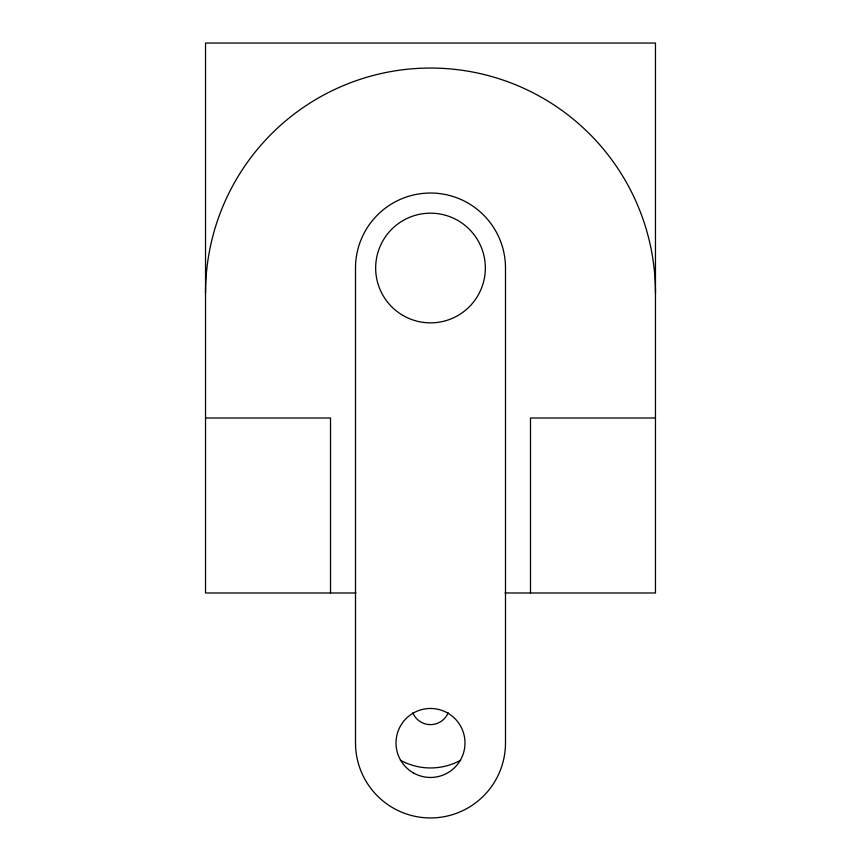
<?xml version="1.0" encoding="UTF-8"?>
<svg xmlns="http://www.w3.org/2000/svg" width="861" height="861" viewBox="0 0 861 861"><rect width="100%" height="100%" fill="white"/><g stroke="black" fill="none" stroke-linecap="round" stroke-linejoin="round"><path stroke-width="1.29" d="M205.531 418.005L330.516 418.005L330.516 592.981M655.469 418.005L530.484 418.005L530.484 592.981M355.959 592.981L205.531 592.981L205.531 43.05L655.469 43.05L655.469 592.981L505.041 592.981M205.531 293.02A224.969 224.969 0 0 1 430.5 68.051A224.969 224.969 0 0 1 655.469 293.02M460.657 760.198A62.487 62.487 0 0 1 400.343 760.198M448.194 712.79A19.146 19.146 0 0 1 412.806 712.79M505.493 742.957L505.493 268.019A74.993 74.993 0 0 0 430.5 193.025A74.993 74.993 0 0 0 355.507 268.019L355.507 742.957A74.993 74.993 0 0 0 430.5 817.95A74.993 74.993 0 0 0 505.493 742.957M413.248 772.834A34.494 34.494 0 0 0 464.994 742.957A34.494 34.494 0 0 0 413.248 713.091A34.494 34.494 0 0 0 413.248 772.834M403.077 315.513A54.846 54.846 0 0 0 485.346 268.019A54.846 54.846 0 0 0 403.077 220.524A54.846 54.846 0 0 0 403.077 315.513"/></g></svg>
